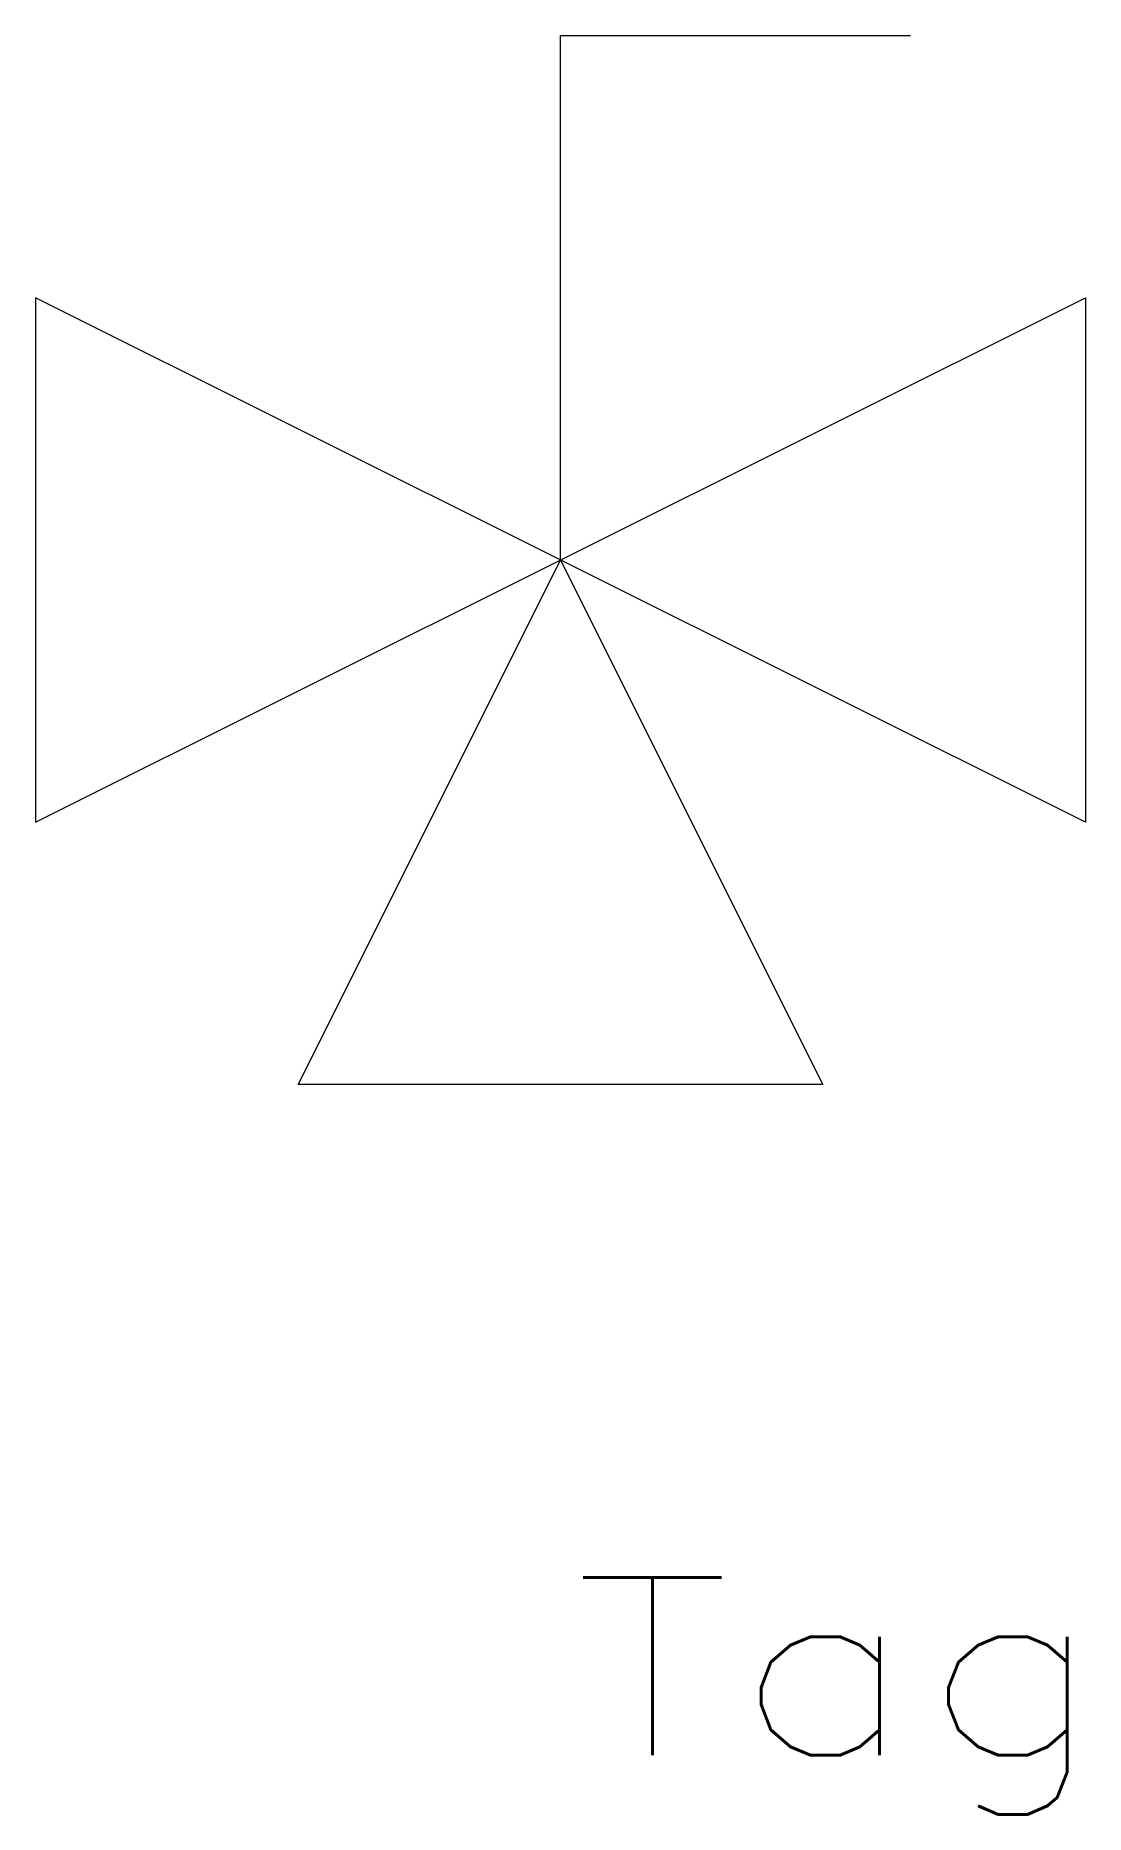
# Model space of a CAD drawing. Header units: inches. Extents: x -3.8 to 3.8, y -9 to 3.8.
import ezdxf
from ezdxf.enums import TextEntityAlignment as Align

# ---------------------------------------------------------------- set-up
doc = ezdxf.new("R2010")
doc.units = ezdxf.units.IN
doc.header["$MEASUREMENT"] = 0
doc.layers.get('0').update_dxf_attribs({"lineweight": 0})
doc.styles.add('STANDARD1', font='TXT.SHX')

msp = doc.modelspace()

# ---------------------------------------------------------------- linework, layer by layer
for p, q in [((0, 0), (0, 3.75)), ((0, 3.75), (2.5, 3.75)), ((-3.75, 1.875), (-3.75, -1.875)), ((-3.75, -1.875), (3.75, 1.875)), ((3.75, -1.875), (-3.75, 1.875)), ((3.75, 1.875), (3.75, -1.875)), ((-1.875, -3.75), (0, 0)), ((0, 0), (1.875, -3.75)), ((1.875, -3.75), (-1.875, -3.75))]:
    msp.add_line(p, q)

# ---------------------------------------------------------------- texts
at = {"color": 7, "linetype": 'Continuous', "style": 'STANDARD1', "width": 1.166667}
msp.add_text('Tag', height=1.27, dxfattribs=at).set_placement((0.092, -8.545), (3.902, -8.545), align=Align.FIT)

doc.saveas('drawing.dxf')
